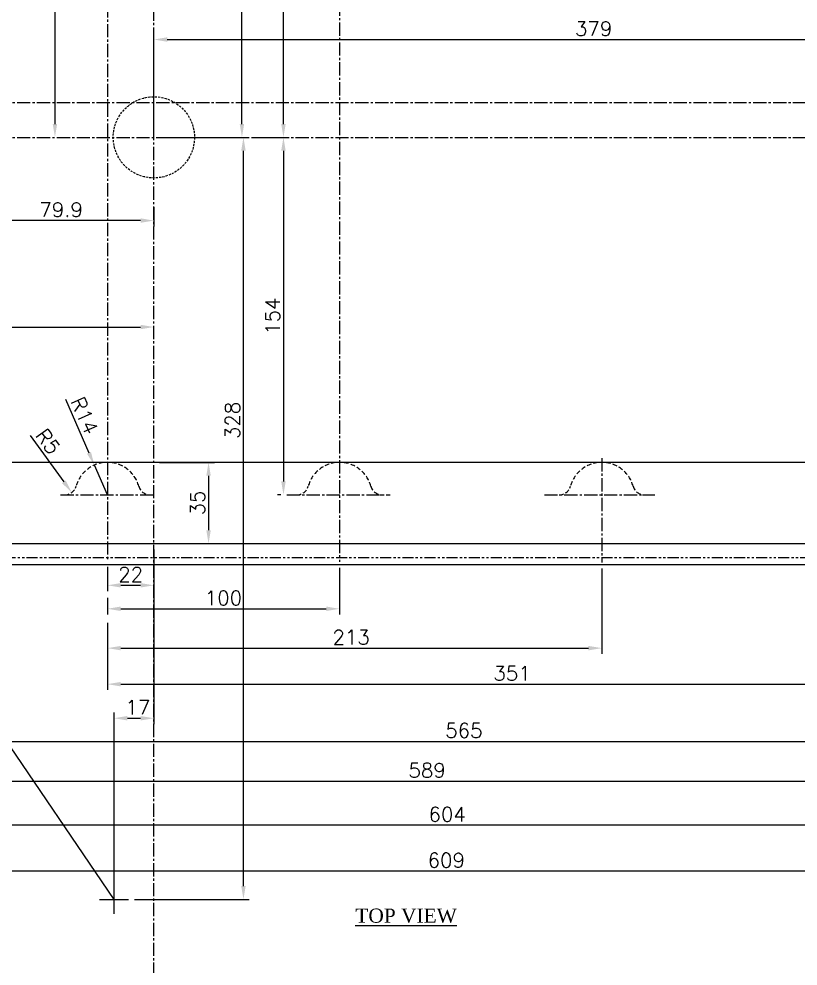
# Model space of a CAD drawing. Header units: millimetres. Extents: x -3508 to 12243, y -3609 to 4092.
# Drawn here: x 7250.5 to 7586.2, y 168.7 to 576.7 of the extents above; entities that cross this region are included whole.
import ezdxf

# ---------------------------------------------------------------- set-up
doc = ezdxf.new("R2010")
doc.units = ezdxf.units.MM
doc.header["$LTSCALE"] = 0.3
doc.header["$PDSIZE"] = -50
for name, pattern in [('CENTER2', [28.575, 19.05, -3.175, 3.175, -3.175]), ('HIDDEN', [9.525, 6.35, -3.175]), ('HIDDEN2', [4.7625, 3.175, -1.5875]), ('PHANTOM2', [31.75, 15.875, -3.175, 3.175, -3.175, 3.175, -3.175])]:
    doc.linetypes.add(name, pattern=pattern)
for name, color, linetype in [('center', 1, 'CENTER2'), ('CHAIN ...', 8, 'PHANTOM2'), ('h', 4, 'HIDDEN'), ('hidden', 4, 'HIDDEN2'), ('ht', 6, 'Continuous')]:
    doc.layers.add(name, color=color, linetype=linetype)
doc.styles.add('ROMANTIC', font='romantic.ttf')
doc.styles.add('rs', font='romans.shx')
doc.dimstyles.new('sarab', dxfattribs={"dimscale": 3, "dimtxt": 2.5, "dimasz": 2.3, "dimexe": 1, "dimexo": 1, "dimtad": 1, "dimdec": 3, "dimdsep": 46, "dimtxsty": 'rs', "dimcen": 0, "dimclrd": 1, "dimclre": 1, "dimclrt": 7, "dimadec": 3, "dimazin": 2, "dimtfac": 1, "dimtdec": 3, "dimtmove": 0, "dimatfit": 3, "dimfxl": 0, "dimarcsym": 0})

# ---------------------------------------------------------------- blocks, each defined once
blk = doc.blocks.new('*D44')
at = {"color": 1, "lineweight": -2, "transparency": 16777216}
for p, q in [((7717.61, 355.22), (7717.61, 245.87)), ((7128.61, 292.22), (7128.61, 245.87)), ((7134.36, 248.37), (7711.86, 248.37))]:
    blk.add_line(p, q, dxfattribs=at)
at = {"color": 1, "transparency": 16777216}
for points in [[(7134.36, 249.33), (7134.36, 247.42), (7128.61, 248.37)], [(7711.86, 249.33), (7711.86, 247.42), (7717.61, 248.37)]]:
    blk.add_solid(points, dxfattribs=at)
at = {"layer": 'Defpoints', "color": 0, "transparency": 16777216}
for p in [(7717.61, 357.72), (7128.61, 294.72), (7717.61, 248.37)]:
    blk.add_point(p, dxfattribs=at)
at = {"color": 7, "transparency": 16777216, "insert": (7426.34, 253.06), "char_height": 6.25, "attachment_point": 5, "style": 'rs'}
blk.add_mtext('589', dxfattribs=at)
blk = doc.blocks.new('*D45')
at = {"color": 1, "lineweight": -2, "transparency": 16777216}
for p, q in [((7732.61, 348.22), (7732.61, 226.89)), ((7128.61, 292.22), (7128.61, 226.89)), ((7726.86, 229.39), (7134.36, 229.39))]:
    blk.add_line(p, q, dxfattribs=at)
at = {"color": 1, "transparency": 16777216}
for points in [[(7134.36, 230.35), (7134.36, 228.43), (7128.61, 229.39)], [(7726.86, 230.35), (7726.86, 228.43), (7732.61, 229.39)]]:
    blk.add_solid(points, dxfattribs=at)
at = {"layer": 'Defpoints', "color": 0, "transparency": 16777216}
for p in [(7732.61, 350.72), (7128.61, 294.72), (7128.61, 229.39)]:
    blk.add_point(p, dxfattribs=at)
at = {"color": 7, "transparency": 16777216, "insert": (7435, 234.08), "char_height": 6.25, "attachment_point": 5, "style": 'rs'}
blk.add_mtext('604', dxfattribs=at)
blk = doc.blocks.new('*D46')
at = {"color": 1, "lineweight": -2, "transparency": 16777216}
for p, q in [((7737.61, 523.22), (7737.61, 207.11)), ((7128.61, 292.22), (7128.61, 207.11)), ((7731.86, 209.61), (7134.36, 209.61))]:
    blk.add_line(p, q, dxfattribs=at)
at = {"color": 1, "transparency": 16777216}
for points in [[(7134.36, 210.57), (7134.36, 208.65), (7128.61, 209.61)], [(7731.86, 210.57), (7731.86, 208.65), (7737.61, 209.61)]]:
    blk.add_solid(points, dxfattribs=at)
at = {"layer": 'Defpoints', "color": 0, "transparency": 16777216}
for p in [(7737.61, 525.72), (7128.61, 294.72), (7128.61, 209.61)]:
    blk.add_point(p, dxfattribs=at)
at = {"color": 7, "transparency": 16777216, "insert": (7434.61, 214.3), "char_height": 6.25, "attachment_point": 5, "style": 'rs'}
blk.add_mtext('609', dxfattribs=at)
blk = doc.blocks.new('*D51')
at = {"color": 1, "lineweight": -2, "transparency": 16777216}
for p, q in [((7311.11, 385.72), (7334.68, 385.72)), ((7332.18, 379.97), (7332.18, 356.47)), ((7311.11, 350.72), (7334.68, 350.72))]:
    blk.add_line(p, q, dxfattribs=at)
at = {"color": 1, "transparency": 16777216}
for points in [[(7331.22, 379.97), (7333.14, 379.97), (7332.18, 385.72)], [(7331.22, 356.47), (7333.14, 356.47), (7332.18, 350.72)]]:
    blk.add_solid(points, dxfattribs=at)
at = {"layer": 'Defpoints', "color": 0, "transparency": 16777216}
for p in [(7308.61, 385.72), (7308.61, 350.72), (7332.18, 350.72)]:
    blk.add_point(p, dxfattribs=at)
at = {"color": 7, "transparency": 16777216, "insert": (7327.49, 368.22), "char_height": 6.25, "attachment_point": 5, "rotation": 90, "style": 'rs'}
blk.add_mtext('35', dxfattribs=at)
blk = doc.blocks.new('*D59')
at = {"color": 1, "lineweight": -2, "transparency": 16777216}
for p, q in [((7020.93, 457.54), (7020.93, 441.51)), ((7026.68, 444.01), (7302.86, 444.01))]:
    blk.add_line(p, q, dxfattribs=at)
at = {"color": 1, "transparency": 16777216}
for points in [[(7026.68, 444.96), (7026.68, 443.05), (7020.93, 444.01)], [(7302.86, 444.96), (7302.86, 443.05), (7308.61, 444.01)]]:
    blk.add_solid(points, dxfattribs=at)
at = {"layer": 'Defpoints', "color": 0, "transparency": 16777216}
for p in [(7020.93, 460.04), (7308.61, 444.01), (7308.61, 444.01)]:
    blk.add_point(p, dxfattribs=at)
at = {"color": 7, "transparency": 16777216, "insert": (7070.7, 448.69), "char_height": 6.25, "attachment_point": 5, "style": 'rs'}
blk.add_mtext('287.5', dxfattribs=at)
blk = doc.blocks.new('*D61')
at = {"color": 1, "lineweight": -2, "transparency": 16777216}
for p, q in [((7157.61, 523.22), (7157.61, 263.02)), ((7722.61, 523.22), (7722.61, 263.02)), ((7163.36, 265.52), (7716.86, 265.52))]:
    blk.add_line(p, q, dxfattribs=at)
at = {"color": 1, "transparency": 16777216}
for points in [[(7163.36, 266.48), (7163.36, 264.56), (7157.61, 265.52)], [(7716.86, 266.48), (7716.86, 264.56), (7722.61, 265.52)]]:
    blk.add_solid(points, dxfattribs=at)
at = {"layer": 'Defpoints', "color": 0, "transparency": 16777216}
for p in [(7157.61, 525.72), (7722.61, 525.72), (7722.61, 265.52)]:
    blk.add_point(p, dxfattribs=at)
at = {"color": 7, "transparency": 16777216, "insert": (7442.2, 270.21), "char_height": 6.25, "attachment_point": 5, "style": 'rs'}
blk.add_mtext('565', dxfattribs=at)
blk = doc.blocks.new('*D75')
at = {"color": 1, "lineweight": -2, "transparency": 16777216}
blk.add_line((7291.46, 197.42), (7204.63, 324.91), dxfattribs=at)
at = {"color": 1, "transparency": 16777216}
blk.add_solid([(7205.42, 325.45), (7203.84, 324.37), (7201.39, 329.66)], dxfattribs=at)
at = {"layer": 'Defpoints', "color": 0, "transparency": 16777216}
for p in [(7201.39, 329.66), (7291.46, 197.42)]:
    blk.add_point(p, dxfattribs=at)
at = {"color": 7, "transparency": 16777216, "insert": (7226.44, 301.21), "char_height": 6.25, "attachment_point": 5, "rotation": 304.2593, "style": 'rs'}
blk.add_mtext('R160', dxfattribs=at)
blk = doc.blocks.new('*D77')
at = {"color": 1, "lineweight": -2, "transparency": 16777216}
for p, q in [((7300.21, 854.02), (7349.07, 854.02)), ((7346.57, 531.47), (7346.57, 848.27)), ((7311.11, 525.72), (7349.07, 525.72))]:
    blk.add_line(p, q, dxfattribs=at)
at = {"color": 1, "transparency": 16777216}
for points in [[(7345.61, 848.27), (7347.52, 848.27), (7346.57, 854.02)], [(7345.61, 531.47), (7347.52, 531.47), (7346.57, 525.72)]]:
    blk.add_solid(points, dxfattribs=at)
at = {"layer": 'Defpoints', "color": 0, "transparency": 16777216}
for p in [(7297.71, 854.02), (7346.57, 854.02), (7308.61, 525.72)]:
    blk.add_point(p, dxfattribs=at)
at = {"color": 7, "transparency": 16777216, "insert": (7341.88, 752.99), "char_height": 6.25, "attachment_point": 5, "rotation": 90, "style": 'rs'}
blk.add_mtext('328', dxfattribs=at)
blk = doc.blocks.new('*D78')
at = {"color": 1, "lineweight": -2, "transparency": 16777216}
for p, q in [((7308.61, 348.22), (7308.61, 272.98)), ((7291.46, 199.92), (7291.46, 277.98)), ((7297.21, 275.48), (7302.86, 275.48))]:
    blk.add_line(p, q, dxfattribs=at)
at = {"color": 1, "transparency": 16777216}
for points in [[(7297.21, 276.44), (7297.21, 274.52), (7291.46, 275.48)], [(7302.86, 276.44), (7302.86, 274.52), (7308.61, 275.48)]]:
    blk.add_solid(points, dxfattribs=at)
at = {"layer": 'Defpoints', "color": 0, "transparency": 16777216}
for p in [(7308.61, 350.72), (7308.61, 275.48), (7291.46, 197.42)]:
    blk.add_point(p, dxfattribs=at)
at = {"color": 7, "transparency": 16777216, "insert": (7301.72, 280.17), "char_height": 6.25, "attachment_point": 5, "style": 'rs'}
blk.add_mtext('17', dxfattribs=at)
blk = doc.blocks.new('*D79')
at = {"color": 1, "lineweight": -2, "transparency": 16777216}
for p, q in [((7349.2, 525.72), (7349.71, 525.72)), ((7347.21, 203.17), (7347.21, 519.97)), ((7300.21, 197.42), (7349.71, 197.42))]:
    blk.add_line(p, q, dxfattribs=at)
at = {"color": 1, "transparency": 16777216}
for points in [[(7346.25, 519.97), (7348.17, 519.97), (7347.21, 525.72)], [(7346.25, 203.17), (7348.17, 203.17), (7347.21, 197.42)]]:
    blk.add_solid(points, dxfattribs=at)
at = {"layer": 'Defpoints', "color": 0, "transparency": 16777216}
for p in [(7346.7, 525.72), (7347.21, 525.72), (7297.71, 197.42)]:
    blk.add_point(p, dxfattribs=at)
at = {"color": 7, "transparency": 16777216, "insert": (7342.52, 403.77), "char_height": 6.25, "attachment_point": 5, "rotation": 90, "style": 'rs'}
blk.add_mtext('328', dxfattribs=at)
blk = doc.blocks.new('*D257')
at = {"color": 1, "lineweight": -2, "transparency": 16777216}
for p, q in [((7351.7, 525.72), (7366.95, 525.72)), ((7364.45, 519.97), (7364.45, 377.47)), ((7363.38, 371.72), (7361.95, 371.72))]:
    blk.add_line(p, q, dxfattribs=at)
at = {"color": 1, "transparency": 16777216}
for points in [[(7363.49, 519.97), (7365.41, 519.97), (7364.45, 525.72)], [(7363.49, 377.47), (7365.41, 377.47), (7364.45, 371.72)]]:
    blk.add_solid(points, dxfattribs=at)
at = {"layer": 'Defpoints', "color": 0, "transparency": 16777216}
for p in [(7349.2, 525.72), (7364.45, 371.72), (7365.88, 371.72)]:
    blk.add_point(p, dxfattribs=at)
at = {"color": 7, "transparency": 16777216, "insert": (7359.77, 448.72), "char_height": 6.25, "attachment_point": 5, "rotation": 90, "style": 'rs'}
blk.add_mtext('154', dxfattribs=at)
blk = doc.blocks.new('*D258')
at = {"color": 1, "lineweight": -2, "transparency": 16777216}
for p, q in [((7363.38, 679.72), (7361.95, 679.72)), ((7364.45, 531.47), (7364.45, 673.97))]:
    blk.add_line(p, q, dxfattribs=at)
at = {"color": 1, "transparency": 16777216}
for points in [[(7363.49, 673.97), (7365.41, 673.97), (7364.45, 679.72)], [(7363.49, 531.47), (7365.41, 531.47), (7364.45, 525.72)]]:
    blk.add_solid(points, dxfattribs=at)
at = {"layer": 'Defpoints', "color": 0, "transparency": 16777216}
for p in [(7364.45, 679.72), (7365.88, 679.72), (7364.45, 525.72)]:
    blk.add_point(p, dxfattribs=at)
at = {"color": 7, "transparency": 16777216, "insert": (7359.77, 602.72), "char_height": 6.25, "attachment_point": 5, "rotation": 90, "style": 'rs'}
blk.add_mtext('154', dxfattribs=at)
blk = doc.blocks.new('*D259')
at = {"color": 1, "lineweight": -2, "transparency": 16777216}
for p, q in [((7288.61, 340.66), (7288.61, 330.24)), ((7308.61, 341.72), (7308.61, 330.24)), ((7294.36, 332.74), (7302.86, 332.74))]:
    blk.add_line(p, q, dxfattribs=at)
at = {"color": 1, "transparency": 16777216}
for points in [[(7294.36, 333.69), (7294.36, 331.78), (7288.61, 332.74)], [(7302.86, 333.69), (7302.86, 331.78), (7308.61, 332.74)]]:
    blk.add_solid(points, dxfattribs=at)
at = {"layer": 'Defpoints', "color": 0, "transparency": 16777216}
for p in [(7288.61, 343.16), (7308.61, 344.22), (7308.61, 332.74)]:
    blk.add_point(p, dxfattribs=at)
at = {"color": 7, "transparency": 16777216, "insert": (7298.61, 337.42), "char_height": 6.25, "attachment_point": 5, "style": 'rs'}
blk.add_mtext('22', dxfattribs=at)
blk = doc.blocks.new('*D260')
at = {"color": 1, "lineweight": -2, "transparency": 16777216}
for p, q in [((7388.61, 340.32), (7388.61, 320.13)), ((7288.61, 327.3), (7288.61, 320.13)), ((7294.36, 322.63), (7382.86, 322.63))]:
    blk.add_line(p, q, dxfattribs=at)
at = {"color": 1, "transparency": 16777216}
for points in [[(7294.36, 323.59), (7294.36, 321.67), (7288.61, 322.63)], [(7382.86, 323.59), (7382.86, 321.67), (7388.61, 322.63)]]:
    blk.add_solid(points, dxfattribs=at)
at = {"layer": 'Defpoints', "color": 0, "transparency": 16777216}
for p in [(7388.61, 342.82), (7288.61, 329.8), (7388.61, 322.63)]:
    blk.add_point(p, dxfattribs=at)
at = {"color": 7, "transparency": 16777216, "insert": (7338.61, 327.31), "char_height": 6.25, "attachment_point": 5, "style": 'rs'}
blk.add_mtext('100', dxfattribs=at)
blk = doc.blocks.new('*D261')
at = {"color": 1, "lineweight": -2, "transparency": 16777216}
for p, q in [((7501.61, 340.04), (7501.61, 303.18)), ((7288.61, 316.61), (7288.61, 303.18)), ((7294.36, 305.68), (7495.86, 305.68))]:
    blk.add_line(p, q, dxfattribs=at)
at = {"color": 1, "transparency": 16777216}
for points in [[(7294.36, 306.64), (7294.36, 304.72), (7288.61, 305.68)], [(7495.86, 306.64), (7495.86, 304.72), (7501.61, 305.68)]]:
    blk.add_solid(points, dxfattribs=at)
at = {"layer": 'Defpoints', "color": 0, "transparency": 16777216}
for p in [(7501.61, 342.54), (7288.61, 319.11), (7501.61, 305.68)]:
    blk.add_point(p, dxfattribs=at)
at = {"color": 7, "transparency": 16777216, "insert": (7393.62, 310.37), "char_height": 6.25, "attachment_point": 5, "style": 'rs'}
blk.add_mtext('213', dxfattribs=at)
blk = doc.blocks.new('*D262')
at = {"color": 1, "lineweight": -2, "transparency": 16777216}
for p, q in [((7639.61, 339.03), (7639.61, 287.65)), ((7288.61, 304.28), (7288.61, 287.65)), ((7294.36, 290.15), (7633.86, 290.15))]:
    blk.add_line(p, q, dxfattribs=at)
at = {"color": 1, "transparency": 16777216}
for points in [[(7294.36, 291.11), (7294.36, 289.19), (7288.61, 290.15)], [(7633.86, 291.11), (7633.86, 289.19), (7639.61, 290.15)]]:
    blk.add_solid(points, dxfattribs=at)
at = {"layer": 'Defpoints', "color": 0, "transparency": 16777216}
for p in [(7639.61, 341.53), (7288.61, 306.78), (7639.61, 290.15)]:
    blk.add_point(p, dxfattribs=at)
at = {"color": 7, "transparency": 16777216, "insert": (7462.95, 294.84), "char_height": 6.25, "attachment_point": 5, "style": 'rs'}
blk.add_mtext('351', dxfattribs=at)
blk = doc.blocks.new('*D269')
at = {"color": 1, "lineweight": -2, "transparency": 16777216}
for p, q in [((7270.48, 412.9), (7280.66, 389.8)), ((7288.61, 371.72), (7282.97, 384.54))]:
    blk.add_line(p, q, dxfattribs=at)
at = {"color": 1, "transparency": 16777216}
blk.add_solid([(7281.53, 390.18), (7279.78, 389.41), (7282.97, 384.54)], dxfattribs=at)
at = {"layer": 'Defpoints', "color": 0, "transparency": 16777216}
for p in [(7282.97, 384.54), (7288.61, 371.72)]:
    blk.add_point(p, dxfattribs=at)
at = {"color": 7, "transparency": 16777216, "insert": (7278.7, 405.87), "char_height": 6.25, "attachment_point": 5, "rotation": 293.7621, "style": 'rs'}
blk.add_mtext('R14', dxfattribs=at)
blk = doc.blocks.new('*D270')
at = {"color": 1, "lineweight": -2, "transparency": 16777216}
blk.add_line((7255.32, 397.25), (7269.84, 377.33), dxfattribs=at)
at = {"color": 1, "transparency": 16777216}
blk.add_solid([(7270.62, 377.89), (7269.07, 376.76), (7273.23, 372.68)], dxfattribs=at)
at = {"layer": 'Defpoints', "color": 0, "transparency": 16777216}
for p in [(7270.28, 376.72), (7273.23, 372.68)]:
    blk.add_point(p, dxfattribs=at)
at = {"color": 7, "transparency": 16777216, "insert": (7263.01, 394.66), "char_height": 6.25, "attachment_point": 5, "rotation": 306.0897, "style": 'rs'}
blk.add_mtext('R5', dxfattribs=at)
blk = doc.blocks.new('*D330')
at = {"layer": 'Defpoints', "color": 0, "transparency": 16777216}
for p in [(7687.59, 567.87), (7308.61, 525.72), (7687.59, 525.72)]:
    blk.add_point(p, dxfattribs=at)
at = {"layer": 'ht', "color": 1, "lineweight": -2, "transparency": 16777216}
for p, q in [((7308.61, 528.22), (7308.61, 570.37)), ((7314.36, 567.87), (7681.84, 567.87)), ((7687.59, 528.22), (7687.59, 570.37))]:
    blk.add_line(p, q, dxfattribs=at)
at = {"layer": 'ht', "color": 1, "transparency": 16777216}
for points in [[(7314.36, 568.83), (7314.36, 566.91), (7308.61, 567.87)], [(7681.84, 568.83), (7681.84, 566.91), (7687.59, 567.87)]]:
    blk.add_solid(points, dxfattribs=at)
at = {"layer": 'ht', "color": 7, "transparency": 16777216, "insert": (7498.1, 572.56), "char_height": 6.25, "attachment_point": 5, "style": 'rs'}
blk.add_mtext('379', dxfattribs=at)
blk = doc.blocks.new('_DatumFilled')
at = {"color": 0, "linetype": 'ByBlock'}
blk.add_solid([(0, 0.577), (-1, 0), (0, -0.577)], dxfattribs=at)
blk = doc.blocks.new('*D331')
at = {"layer": 'Defpoints', "color": 0, "transparency": 16777216}
for p in [(7308.61, 498.19), (7228.71, 489.88), (7228.71, 475.02)]:
    blk.add_point(p, dxfattribs=at)
at = {"layer": 'ht', "color": 1, "lineweight": -2, "transparency": 16777216}
for p, q in [((7308.61, 495.69), (7308.61, 487.38)), ((7228.71, 477.52), (7228.71, 492.38)), ((7302.86, 489.88), (7234.46, 489.88))]:
    blk.add_line(p, q, dxfattribs=at)
at = {"layer": 'ht', "color": 1, "transparency": 16777216}
for points in [[(7234.46, 490.84), (7234.46, 488.92), (7228.71, 489.88)], [(7302.86, 490.84), (7302.86, 488.92), (7308.61, 489.88)]]:
    blk.add_solid(points, dxfattribs=at)
at = {"layer": 'ht', "color": 7, "transparency": 16777216, "insert": (7268.66, 494.57), "char_height": 6.25, "attachment_point": 5, "style": 'rs'}
blk.add_mtext('79.9', dxfattribs=at)
blk = doc.blocks.new('*D341')
at = {"color": 1, "lineweight": -2, "transparency": 16777216}
for p, q in [((7224.11, 702.72), (7268.5, 702.72)), ((7266, 696.97), (7266, 531.47))]:
    blk.add_line(p, q, dxfattribs=at)
at = {"color": 1, "transparency": 16777216}
for points in [[(7265.05, 696.97), (7266.96, 696.97), (7266, 702.72)], [(7265.05, 531.47), (7266.96, 531.47), (7266, 525.72)]]:
    blk.add_solid(points, dxfattribs=at)
at = {"layer": 'Defpoints', "color": 0, "transparency": 16777216}
for p in [(7221.61, 702.72), (7266, 525.72), (7266, 525.72)]:
    blk.add_point(p, dxfattribs=at)
at = {"color": 7, "transparency": 16777216, "insert": (7261.32, 614.22), "char_height": 6.25, "attachment_point": 5, "rotation": 90, "style": 'rs'}
blk.add_mtext('177', dxfattribs=at)

msp = doc.modelspace()

# ---------------------------------------------------------------- linework, layer by layer
for p, q in [((7225.7829, 385.7223), (7598.6244, 385.7223)), ((7203.4306, 350.7223), (7713.1768, 350.7223)), ((7222.3419, 341.7223), (7732.3564, 341.7223))]:
    msp.add_line(p, q)
at = {"color": 1}
for p, q in [((7291.4614, 191.1723), (7291.4614, 203.6723)), ((7285.2114, 197.4223), (7297.7114, 197.4223))]:
    msp.add_line(p, q, dxfattribs=at)
at = {"layer": 'center'}
for p, q in [((7308.6135, 130.1968), (7308.6135, 715.8408)), ((7288.6135, 711.7165), (7288.6135, 343.1601)), ((7388.6135, 712.3803), (7388.6135, 342.8193)), ((7112.4949, 540.7223), (7722.6135, 540.7223)), ((7112.4949, 525.7223), (7722.6135, 525.7223)), ((7501.6135, 387.516), (7501.6135, 342.5438)), ((7268.3795, 371.7223), (7308.6266, 371.7223)), ((7365.8812, 371.7223), (7410.4756, 371.7223)), ((7476.8678, 371.7223), (7524.5099, 371.7223))]:
    msp.add_line(p, q, dxfattribs=at)
at = {"layer": 'CHAIN ...'}
msp.add_line((7234.7178, 344.7223), (7732.4421, 344.7223), dxfattribs=at)
at = {"layer": 'h'}
for centre, radius, start, end in [((7288.6135, 371.7223), 14, 15.257523, 164.742477), ((7388.6135, 371.7223), 14, 15.257523, 164.742477), ((7501.6135, 371.7223), 14, 15.257523, 164.742477), ((7270.2832, 376.7223), 5, 270, 344.742477), ((7306.9438, 376.7223), 5, 195.257523, 270), ((7370.2832, 376.7223), 5, 270, 344.742477), ((7406.9438, 376.7223), 5, 195.257523, 270), ((7483.2832, 376.7223), 5, 270, 344.742477), ((7519.9438, 376.7223), 5, 195.257523, 270)]:
    msp.add_arc(centre, radius, start, end, dxfattribs=at)
at = {"layer": 'hidden'}
msp.add_circle((7308.6135, 525.7223), 17.5, dxfattribs=at)

# ---------------------------------------------------------------- texts
at = {"style": 'ROMANTIC'}
msp.add_text('%%UTOP VIEW', height=6.1, dxfattribs=at).set_placement((7395.4162, 187.3864))

# ---------------------------------------------------------------- dimensions: what is measured, and where the dimension line sits
for base, p1, p2, picture, middle in [((7346.5663, 854.0223), (7308.6135, 525.7223), (7297.7114, 854.0223), '*D77', (7346.5663, 752.9886)), ((7347.2096, 525.7223), (7297.7114, 197.4223), (7346.697, 525.7223), '*D79', (7347.2096, 403.7712))]:
    dim = msp.add_linear_dim(base=base, p1=p1, p2=p2, angle=90, text='328', dimstyle='sarab', override={"dimscale": 2.5, "dimdec": 2, "dimadec": 2, "dimtdec": 2, "dimatfit": 0})
    dim.commit()
    dim.dimension.update_dxf_attribs({"geometry": picture, "text_midpoint": middle, "dimtype": 160})
dim = msp.add_linear_dim(base=(7266.0034, 525.7223), p1=(7221.6135, 702.7223), p2=(7266.0034, 525.7223), angle=90, dimstyle='sarab', override={"dimscale": 2.5, "dimtoh": 1, "dimdec": 2, "dimcen": 2.5, "dimadec": 1, "dimtdec": 2, "dimldrblk": 'DatumFilled'})
dim.commit()
dim.dimension.update_dxf_attribs({"geometry": '*D341', "text_midpoint": (7266.0034, 614.2223), "dimtype": 160})
for base, p1, p2, picture, middle in [((7364.453, 679.7223), (7364.453, 525.7223), (7365.8812, 679.7223), '*D258', (7359.7655, 602.7223)), ((7364.453, 371.7223), (7349.197, 525.7223), (7365.8812, 371.7223), '*D257', (7359.7655, 448.7223)), ((7332.1808, 350.7223), (7308.6135, 385.7223), (7308.6135, 350.7223), '*D51', (7327.4933, 368.2223))]:
    dim = msp.add_linear_dim(base=base, p1=p1, p2=p2, angle=90, dimstyle='sarab', override={"dimscale": 2.5, "dimdec": 2, "dimadec": 2, "dimtdec": 2, "dimatfit": 0})
    dim.commit()
    dim.dimension.update_dxf_attribs({"geometry": picture, "text_midpoint": middle})
for base, p1, p2, picture, middle in [((7128.6135, 209.6125), (7737.6135, 525.7223), (7128.6135, 294.7223), '*D46', (7434.6075, 209.6125)), ((7722.6135, 265.523), (7157.6135, 525.7223), (7722.6135, 525.7223), '*D61', (7442.195, 265.523)), ((7717.6135, 248.3744), (7128.6135, 294.7223), (7717.6135, 357.7223), '*D44', (7426.3378, 248.3744)), ((7128.6135, 229.3893), (7732.6135, 350.7223), (7128.6135, 294.7223), '*D45', (7435.0018, 229.3893)), ((7388.6135, 322.6273), (7288.6135, 329.8048), (7388.6135, 342.8193), '*D260', (7338.6135, 322.6273)), ((7501.6135, 305.6779), (7288.6135, 319.1097), (7501.6135, 342.5438), '*D261', (7393.6215, 305.6779)), ((7639.6135, 290.1507), (7288.6135, 306.7802), (7639.6135, 341.53), '*D262', (7462.9523, 290.1507))]:
    dim = msp.add_linear_dim(base=base, p1=p1, p2=p2, dimstyle='sarab', override={"dimscale": 2.5, "dimdec": 2, "dimadec": 2, "dimtdec": 2, "dimatfit": 0})
    dim.commit()
    dim.dimension.update_dxf_attribs({"geometry": picture, "text_midpoint": middle, "dimtype": 160})
for base, p1, p2, text, picture, middle in [((7308.6135, 444.0059), (7020.9293, 460.0439), (7308.6135, 444.0059), '287.5', '*D59', (7070.7023, 444.0059)), ((7308.6135, 275.4776), (7291.4614, 197.4223), (7308.6135, 350.7223), '17', '*D78', (7301.7215, 275.4776)), ((7308.6135, 332.7363), (7288.6135, 343.1601), (7308.6135, 344.2223), '22', '*D259', (7298.6135, 332.7363))]:
    dim = msp.add_linear_dim(base=base, p1=p1, p2=p2, text=text, dimstyle='sarab', override={"dimscale": 2.5, "dimdec": 2, "dimadec": 2, "dimtdec": 2, "dimatfit": 0})
    dim.commit()
    dim.dimension.update_dxf_attribs({"geometry": picture, "text_midpoint": middle, "dimtype": 160})
dim = msp.add_radius_dim(center=(7288.6135, 371.7223), mpoint=(7282.9723, 384.5355), dimstyle='sarab', override={"dimscale": 2.5, "dimdec": 2, "dimadec": 2, "dimtdec": 2})
dim.commit()
dim.dimension.update_dxf_attribs({"geometry": '*D269', "text_midpoint": (7278.7012, 405.8701)})
for center, mpoint, override, picture, middle in [((7270.2832, 376.7223), (7273.2285, 372.6819), {"dimscale": 2.5, "dimdec": 2, "dimadec": 2, "dimtdec": 2, "dimtmove": 1}, '*D270', (7259.2213, 391.8977)), ((7291.4614, 197.4223), (7201.3911, 329.662), {"dimscale": 2.5, "dimdec": 2, "dimadec": 2, "dimtdec": 2, "dimatfit": 0}, '*D75', (7222.5674, 298.5713))]:
    dim = msp.add_radius_dim(center=center, mpoint=mpoint, dimstyle='sarab', override=override)
    dim.commit()
    dim.dimension.update_dxf_attribs({"geometry": picture, "text_midpoint": middle, "dimtype": 164})
at = {"layer": 'ht'}
dim = msp.add_linear_dim(base=(7687.5929, 567.872), p1=(7308.6135, 525.7223), p2=(7687.5929, 525.7223), dimstyle='sarab', override={"dimscale": 2.5, "dimtoh": 1, "dimdec": 0, "dimcen": 2.5, "dimadec": 1, "dimtdec": 2, "dimldrblk": 'DatumFilled'}, dxfattribs=at)
dim.commit()
dim.dimension.update_dxf_attribs({"geometry": '*D330', "text_midpoint": (7498.1032, 572.5595)})
dim = msp.add_linear_dim(base=(7228.7143, 489.8781), p1=(7308.6135, 498.1935), p2=(7228.7143, 475.0223), dimstyle='sarab', override={"dimscale": 2.5, "dimtoh": 1, "dimdec": 2, "dimcen": 2.5, "dimadec": 1, "dimtdec": 2, "dimldrblk": 'DatumFilled'}, dxfattribs=at)
dim.commit()
dim.dimension.update_dxf_attribs({"geometry": '*D331', "text_midpoint": (7268.6639, 489.8781), "dimtype": 160})

doc.saveas('drawing.dxf')
